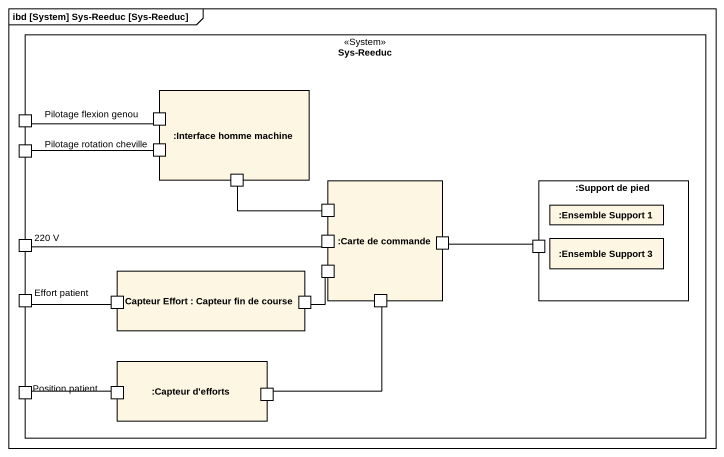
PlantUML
@startuml
mainframe ibd [System] Sys-Reeduc [Sys-Reeduc]
rectangle "Sys-Reeduc" as Sys_Reeduc <<System>> {
  port "Pilotage flexion genou" as Pilotage_flexion_genou
  rectangle ":Interface homme machine" as Interface_homme_machine {
    port " " as port1
    port " " as port2
    port " " as port3
  }
  port "Pilotage rotation cheville" as Pilotage_rotation_cheville
  rectangle ":Carte de commande" as Carte_de_commande {
    port " " as port4
    port " " as port5
    port " " as port6
    port " " as port8
    port " " as port11
  }
  rectangle ":Support de pied" as Support_de_pied {
    port " " as port7
    rectangle ":Ensemble Support 1" as Ensemble_Support_1
    rectangle ":Ensemble Support 3" as Ensemble_Support_3
  }
  port "220 V" as p220_V
  rectangle "Capteur Effort : Capteur fin de course" as Capteur_Effort {
    port " " as port9
    port " " as port10
  }
  port "Effort patient" as Effort_patient
  port "Position patient" as Position_patient
  rectangle ":Capteur d'efforts" as Capteur_d_efforts {
    port " " as port12
    port " " as port13
  }
}
Pilotage_flexion_genou -right- port1
Pilotage_rotation_cheville -right- port2
port3 -right- port4
p220_V -right- port5
port6 -right- port7
Effort_patient -right- port9
port10 -up- port8
Position_patient -right- port12
port13 -up- port11
@enduml
